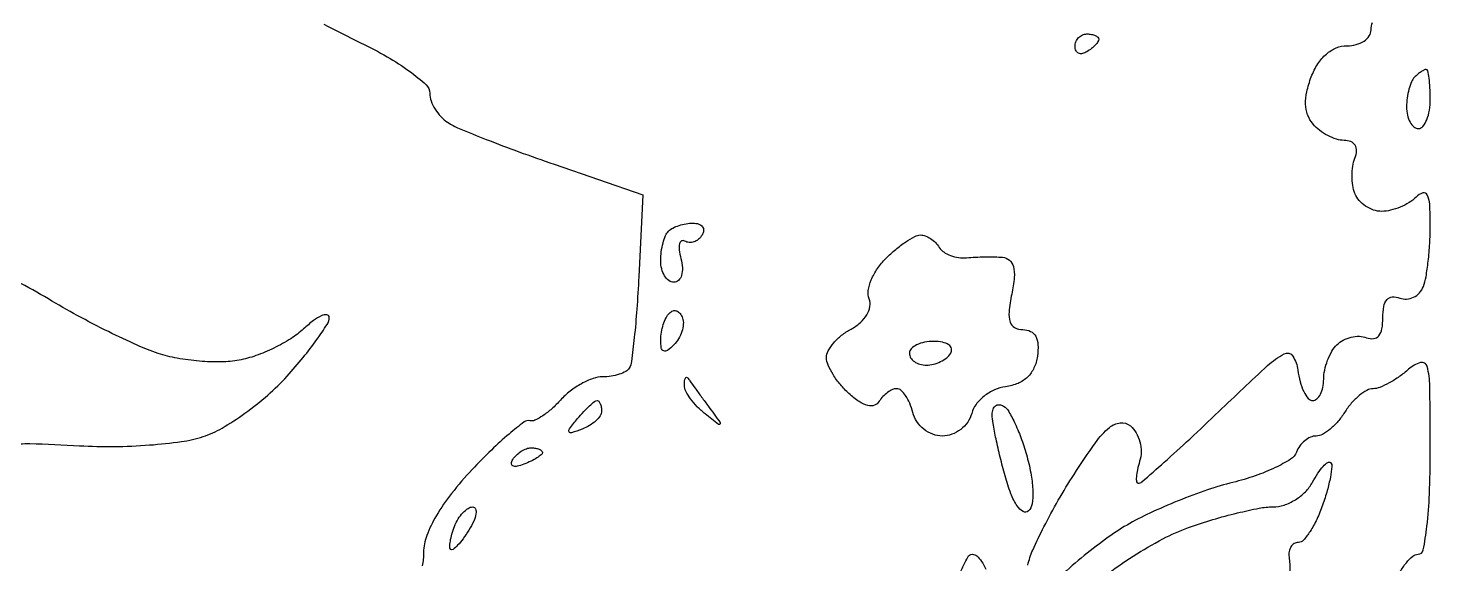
# Model space of a CAD drawing. Extents: x 0 to 102, y 0 to 135.
# Drawn here: x 61.47 to 71.5, y 70.15 to 73.98 of the extents above; entities that cross this region are included whole.
import ezdxf

# ---------------------------------------------------------------- set-up
doc = ezdxf.new("R2010")
doc.units = 0
doc.header["$MEASUREMENT"] = 0

msp = doc.modelspace()

# ---------------------------------------------------------------- linework, layer by layer
for points in [[(63.579386, 74.010105, 0.009164), (63.843574, 73.877441, -0.019096), (64.033355, 73.777374, -0.027096), (64.193194, 73.6732, -0.026017), (64.310817, 73.577341, -0.211829), (64.3383, 73.515381, 0.085744), (64.347603, 73.461533, 0.051883), (64.375577, 73.402998, 0.050088), (64.416655, 73.348915, 0.06147), (64.4652, 73.308164, 0.04491), (64.547408, 73.264759, 0.005171), (64.741208, 73.186071, 0.006198), (64.974352, 73.097527, 0.005018), (65.2266, 73.008149), (65.8611, 72.790471), (65.831458, 72.202186, -0.00561), (65.817281, 71.972195, -0.007962), (65.799126, 71.76807, -0.004901), (65.779543, 71.597693, -0.106554), (65.763015, 71.55045, -0.129366), (65.737592, 71.526061, -0.046252), (65.691228, 71.505638, -0.042098), (65.6338, 71.491687, -0.038563), (65.573119, 71.487, 0.085469), (65.504446, 71.475175, 0.040594), (65.422321, 71.438284, 0.038676), (65.340525, 71.384618, 0.044346), (65.271939, 71.321158, -0.026016), (65.209473, 71.258964, -0.033847), (65.145891, 71.209258, -0.035979), (65.089458, 71.176651, -0.178614), (65.053598, 71.173108, 0.230833), (65.012136, 71.164758, 0.012261), (64.904146, 71.077972, 0.017207), (64.777695, 70.963459, 0.011494), (64.640672, 70.824256, 0.021542), (64.493248, 70.653238, 0.034485), (64.384537, 70.494139, 0.04143), (64.316106, 70.351628, 0.088461), (64.293309, 70.232056, -0.041367), (64.28409, 70.134904, -0.030196)], [(68.611773, 70.140379, -0.052509), (68.646582, 70.247433, -0.012795), (68.726597, 70.415265, -0.012976), (68.828799, 70.603948, -0.012601), (68.941613, 70.78896, -0.010879), (69.095196, 71.01611, -0.060642), (69.193906, 71.124777, -0.152287), (69.271442, 71.158476, -0.20283), (69.3442, 71.136566, -0.090353), (69.385009, 71.087905, -0.065593), (69.411723, 71.022289, -0.06408), (69.420965, 70.950287, -0.076902), (69.410509, 70.882856, 0.021526), (69.394187, 70.822543, 0.038595), (69.386824, 70.771794, 0.050899), (69.38807, 70.735975, 0.374781), (69.399967, 70.7256, 0.182291), (69.426271, 70.735519, 0.001668), (69.585627, 70.876583, 0.005386), (69.76789, 71.042567, 0.003422), (69.976718, 71.239584, -0.003341), (70.324264, 71.567579, -0.06671), (70.443099, 71.651801, -0.387531), (70.504491, 71.635726, -0.113747), (70.540869, 71.535684, 0.033773), (70.556896, 71.452248, 0.048681), (70.582976, 71.381803, 0.059965), (70.614399, 71.332956, 0.223453), (70.646619, 71.3178, 0.185377), (70.676772, 71.329377, 0.09003), (70.702399, 71.362532, 0.069877), (70.719771, 71.411808, 0.049892), (70.7256, 71.47008, -0.053231), (70.732568, 71.535344, -0.038487), (70.75348, 71.605507, -0.039107), (70.784145, 71.669847, -0.065707), (70.820509, 71.717269, -0.07672), (70.865491, 71.750222, -0.061633), (70.921787, 71.771156, -0.062739), (70.980359, 71.777482, -0.087391), (71.032009, 71.767438, 0.118883), (71.082275, 71.760879, 0.197089), (71.119337, 71.780938, 0.129482), (71.141776, 71.830128, 0.042639), (71.1486, 71.91, -0.041914), (71.155418, 71.991192, -0.134836), (71.178093, 72.039911, -0.20177), (71.215994, 72.059112, -0.109723), (71.268499, 72.051293, 0.106326), (71.31802, 72.043578, 0.099378), (71.367659, 72.056539, 0.096073), (71.409757, 72.088216, 0.092199), (71.437699, 72.133761, 0.049428), (71.456745, 72.203219, 0.013974), (71.472518, 72.314415, 0.013937), (71.483377, 72.441725, 0.014305), (71.487, 72.568339, 0.01218), (71.483239, 72.722723, 0.103344), (71.46585, 72.789519, 0.374789), (71.433743, 72.802829, 0.115819), (71.38548, 72.77292, -0.059128), (71.336133, 72.734043, -0.039012), (71.271708, 72.701221, -0.039024), (71.203001, 72.678819, -0.059364), (71.140731, 72.6714, -0.080708), (71.082338, 72.680887, -0.065612), (71.025271, 72.708677, -0.066547), (70.978125, 72.749787, -0.088829), (70.948806, 72.7983, -0.055611), (70.933706, 72.856159, -0.036064), (70.928719, 72.9252, -0.036064), (70.933706, 72.994241, -0.055611), (70.948806, 73.0521, 0.075502), (70.960244, 73.104303, 0.153632), (70.950367, 73.14468, 0.1663), (70.91999, 73.170081, 0.091968), (70.87191, 73.179, -0.076449), (70.816757, 73.187482, -0.044472), (70.754782, 73.213254, -0.04325), (70.69584, 73.250986, -0.055609), (70.64954, 73.29561, -0.082662), (70.610966, 73.361783, -0.081692), (70.595702, 73.437157, -0.066335), (70.604253, 73.526242, -0.033801), (70.637088, 73.63401, -0.051783), (70.683745, 73.726595, -0.071589), (70.744527, 73.796853, -0.081625), (70.815632, 73.840622, -0.097528), (70.892706, 73.8558, 0.06461), (70.958193, 73.864298, 0.082253), (71.013682, 73.889225, 0.098818), (71.050803, 73.926194, 0.148695), (71.064, 73.969588, -0.099469), (71.074744, 74.023058, -0.037799)], [(61.339214, 70.995937, -0.066346), (61.479861, 71.010029, -0.005951), (61.834875, 70.994205, 0.017206), (62.080522, 70.988791, 0.015398), (62.33527, 70.999794, 0.015641), (62.563429, 71.023894, 0.045596), (62.717594, 71.059609, 0.052587), (62.85333, 71.120853, 0.02389), (63.016848, 71.227215, 0.023341), (63.180154, 71.356899, 0.029576), (63.317519, 71.491963, 0.012101), (63.433065, 71.626253, 0.016299), (63.530581, 71.753545, 0.013361), (63.604373, 71.862713, 0.142881), (63.6192, 71.913539, 0.386643), (63.602943, 71.93142, 0.131327), (63.565143, 71.925082, 0.056632), (63.505907, 71.88954, 0.02412), (63.435178, 71.829748, -0.047482), (63.34478, 71.760293, -0.027093), (63.224207, 71.69347, -0.026849), (63.094427, 71.638874, -0.039791), (62.975392, 71.606572, -0.043215), (62.847907, 71.593901, -0.023983), (62.691615, 71.599414, -0.023758), (62.532742, 71.620302, -0.03515), (62.396585, 71.654852, -0.026218), (62.24738, 71.712929, -0.009409), (62.041202, 71.810608, -0.009304), (61.818779, 71.926365, -0.010886), (61.612319, 72.044642, 0.0194), (61.385929, 72.169267, 0.010711)], [(71.271876, 70.091457, -0.043845), (71.316181, 70.157776, -0.050091), (71.361617, 70.204009, -0.175261), (71.400306, 70.218, 0.360196), (71.437282, 70.248608, 0.017509), (71.463346, 70.417782, 0.020095), (71.481359, 70.649248, 0.00937), (71.487, 70.950212, 0.002945), (71.484227, 71.420961, 0.061015), (71.465425, 71.560792, 0.417085), (71.417088, 71.588787, 0.118103), (71.332289, 71.542412, -0.028507), (71.26583, 71.488827, -0.02907), (71.194127, 71.443529, -0.030378), (71.127486, 71.411781, -0.096256), (71.079205, 71.4024, 0.128057), (71.034047, 71.390642, 0.045749), (70.978691, 71.352698, 0.041721), (70.922865, 71.297942, 0.038378), (70.875167, 71.2332, -0.038049), (70.827533, 71.168457, -0.041522), (70.771899, 71.113702, -0.045533), (70.716816, 71.07574, -0.128812), (70.672001, 71.064, 0.104326), (70.631431, 71.055442, 0.066682), (70.590175, 71.030206, 0.062719), (70.554514, 70.99294, 0.068033), (70.530357, 70.948958, -0.16221), (70.4886, 70.89816, -0.028622), (70.379019, 70.837736, -0.028392), (70.237011, 70.779376, -0.02218), (70.077155, 70.731881, 0.021386), (69.895254, 70.67815, 0.013179), (69.686051, 70.600279, 0.01321), (69.482921, 70.512207, 0.02299), (69.320153, 70.427157, 0.026159), (69.16678, 70.32672, 0.015109), (68.992791, 70.191042, 0.015073), (68.825959, 70.043931, 0.024369)], [(69.160484, 70.062336, -0.02014), (69.364649, 70.204508, -0.020263), (69.575899, 70.327568, -0.035965), (69.760169, 70.408768, -0.012815), (69.933, 70.46557, -0.012778), (70.108679, 70.513501, -0.01271), (70.264085, 70.5475, -0.048085), (70.363073, 70.556818, 0.082137), (70.442005, 70.569692, 0.058257), (70.523258, 70.608139, 0.057399), (70.594749, 70.66513, 0.073058), (70.644878, 70.732846, -0.022959), (70.683662, 70.797945, -0.041011), (70.722094, 70.846936, -0.055565), (70.754948, 70.875325, -0.361348), (70.775136, 70.873464, -0.22841), (70.784636, 70.846288, -0.018571), (70.773044, 70.769578, -0.022041), (70.750832, 70.675216, -0.015044), (70.717705, 70.570119, -0.024971), (70.676146, 70.467664, -0.034893), (70.628333, 70.381184, -0.037524), (70.581198, 70.319158, -0.214702), (70.544415, 70.3026, 0.137832), (70.515004, 70.294335, 0.116249), (70.491926, 70.271536, 0.098526), (70.478884, 70.237258, 0.074211), (70.478115, 70.19685, -0.017802), (70.482664, 70.148358, -0.010202), (70.484869, 70.089633, -0.010182)], [(68.129224, 70.087531, -0.017925), (68.181429, 70.197296, -0.279723), (68.215541, 70.218, -0.187685), (68.246554, 70.205934, -0.057702), (68.280007, 70.167281, -0.048686), (68.310579, 70.111431, -0.036959)]]:
    msp.add_lwpolyline(points, format="xyb")
for points in [[(69.0336, 73.9404, -0.042167), (69.065989, 73.937664, -0.061769), (69.093349, 73.929441, -0.081139), (69.111901, 73.917359, -0.210953), (69.1182, 73.903093, -0.151918), (69.112655, 73.885265, -0.038439), (69.093349, 73.861386, -0.035638), (69.065983, 73.836257, -0.029505), (69.0336, 73.8135, -0.082592), (69.001274, 73.800259, -0.161196), (68.973851, 73.802891, -0.182303), (68.955623, 73.820779, -0.108972), (68.949, 73.850807, -0.093332), (68.95544, 73.885007, -0.09642), (68.973851, 73.914082, -0.099167), (69.00132, 73.933542, -0.105053)], [(71.4588, 73.6866, 0.120635), (71.444343, 73.683061, 0.026952), (71.422316, 73.670032, 0.026473), (71.397862, 73.651789, 0.022886), (71.3742, 73.6302, 0.097261), (71.352494, 73.597886, 0.034257), (71.334367, 73.544807, 0.032464), (71.321959, 73.482214, 0.03271), (71.3178, 73.4187, 0.05258), (71.324058, 73.359359, 0.072432), (71.342651, 73.309161, 0.092341), (71.370114, 73.275443, 0.177615), (71.4024, 73.2636, 0.226478), (71.434796, 73.279068, 0.074992), (71.462149, 73.325728, 0.057076), (71.480814, 73.394108, 0.038131), (71.487, 73.4751, 0.012521), (71.484969, 73.556186, 0.020621), (71.478716, 73.624472, 0.01581), (71.469939, 73.677453, 0.357965)], [(66.218593, 72.5868, -0.077613), (66.259666, 72.580386, -0.155281), (66.286175, 72.561543, -0.185738), (66.294151, 72.533538, -0.116461), (66.283247, 72.50082, -0.080996), (66.257596, 72.471289, -0.091768), (66.224902, 72.452962, -0.100715), (66.19036, 72.448546, -0.120571), (66.159244, 72.458637, 0.267951), (66.136794, 72.45931, 0.220586), (66.122202, 72.439831, 0.085212), (66.120476, 72.395267, 0.031131), (66.132657, 72.333117, -0.049732), (66.143, 72.267524, -0.086512), (66.136663, 72.212945, -0.126766), (66.115242, 72.177239, -0.197055), (66.082467, 72.1638, -0.161104), (66.046434, 72.175719, -0.096499), (66.01575, 72.209361, -0.077993), (65.995024, 72.259583, -0.058999), (65.988, 72.3189, -0.03271), (65.992159, 72.382414, -0.032464), (66.004568, 72.445007, -0.034257), (66.022694, 72.498086, -0.097261), (66.0444, 72.5304, -0.080489), (66.074415, 72.552045, -0.03777), (66.118834, 72.570233, -0.036161), (66.169356, 72.582641, -0.042162)], [(67.844207, 72.5022, -0.093119), (67.878697, 72.49572, -0.052974), (67.916524, 72.47616, -0.050381), (67.95174, 72.447461, -0.058257), (67.978602, 72.413552, 0.103752), (68.00991, 72.380634, 0.059505), (68.058584, 72.354995, 0.055675), (68.116117, 72.340015, 0.060393), (68.173945, 72.338694, -0.012228), (68.236241, 72.343271, -0.008283), (68.307382, 72.345572, -0.008349), (68.376226, 72.345507, -0.016481), (68.430825, 72.342742, -0.15749), (68.480192, 72.322104, -0.15589), (68.508406, 72.276407, -0.085552), (68.514114, 72.198512, -0.024968), (68.49639, 72.0792, 0.022492), (68.47697, 71.952779, 0.103484), (68.484242, 71.879414, 0.197494), (68.517031, 71.840087, 0.122059), (68.576299, 71.8254, -0.114313), (68.631115, 71.812702, -0.155473), (68.667545, 71.777816, -0.113993), (68.683979, 71.718795, -0.046442), (68.679934, 71.63505, -0.071736), (68.655317, 71.550811, -0.094518), (68.609174, 71.485628, -0.092071), (68.541227, 71.440849, -0.064718), (68.452755, 71.416382, 0.069612), (68.37293, 71.393467, 0.061806), (68.298862, 71.348866, 0.064842), (68.241329, 71.290221, 0.097949), (68.210238, 71.226032, -0.08796), (68.181416, 71.163392, -0.076661), (68.131644, 71.110998, -0.076697), (68.068424, 71.076054, -0.088189), (68.000613, 71.064, -0.088929), (67.931594, 71.076374, -0.08016), (67.868358, 71.112141, -0.078827), (67.818725, 71.166638, -0.081585), (67.789113, 71.2332, 0.036276), (67.767051, 71.297969, 0.048043), (67.737377, 71.352698, 0.05687), (67.705011, 71.390624, 0.189914), (67.675126, 71.4024, 0.10466), (67.644372, 71.395891, 0.051508), (67.609512, 71.37593, 0.047917), (67.576168, 71.346759, 0.050725), (67.549694, 71.312289, -0.172019), (67.514679, 71.284175, -0.147656), (67.46725, 71.282152, -0.088133), (67.406546, 71.309727, -0.033354), (67.333201, 71.367701, -0.034219), (67.271667, 71.431565, -0.034552), (67.219635, 71.503027, -0.036722), (67.183436, 71.571413, -0.103729), (67.1724, 71.624035, -0.125335), (67.184936, 71.673259, -0.052628), (67.22403, 71.729928, -0.047602), (67.280921, 71.78472, -0.04505), (67.348162, 71.828912, 0.057351), (67.414676, 71.875003, 0.078484), (67.461182, 71.930939, 0.094103), (67.48267, 71.989932, 0.132785), (67.47698, 72.045307, -0.133507), (67.47101, 72.104241, -0.057395), (67.492966, 72.180842, -0.051126), (67.536805, 72.261862, -0.046849), (67.597319, 72.334919, -0.021818), (67.667202, 72.398956, -0.025665), (67.738846, 72.453061, -0.025871), (67.803016, 72.491856, -0.123635)], [(66.143805, 71.907885, -0.099514), (66.149282, 71.863716, -0.059262), (66.139062, 71.811527, -0.055968), (66.115697, 71.759709, -0.062578), (66.082117, 71.716477, -0.034004), (66.036428, 71.676613, -0.258294), (66.00915, 71.672661, -0.271978), (65.992306, 71.693573, -0.036751), (65.988, 71.75208, -0.041901), (65.992549, 71.806271, -0.036082), (66.006121, 71.861815, -0.037708), (66.026012, 71.910601, -0.080892), (66.049688, 71.943487, -0.120996), (66.075727, 71.959259, -0.167901), (66.102781, 71.958475, -0.142612), (66.126776, 71.940424, -0.080367)], [(67.938793, 71.7408, 0.0466), (67.872122, 71.734573, 0.066561), (67.815769, 71.715949, 0.086673), (67.777749, 71.688516, 0.195654), (67.7646, 71.6562, 0.142666), (67.773996, 71.623939, 0.09965), (67.80041, 71.596451, 0.08433), (67.839909, 71.577933, 0.067639), (67.886507, 71.5716, 0.061875), (67.937017, 71.577875, 0.051278), (67.987963, 71.596451, 0.053305), (68.031738, 71.623812, 0.08825), (68.0607, 71.6562, 0.202618), (68.065658, 71.688189, 0.181468), (68.046458, 71.715949, 0.104212), (68.001869, 71.734748, 0.047867)], [(66.181139, 71.47995, 0.006866), (66.19657, 71.457885, 0.000676), (66.234504, 71.405352, 0.000854), (66.279911, 71.342871, 0.000677), (66.329189, 71.2755, -0.001613), (66.410163, 71.164358, -0.268706), (66.411626, 71.149988, -0.484056), (66.401668, 71.147492, -0.002253), (66.30525, 71.222409, -0.033687), (66.248594, 71.273358, -0.036088), (66.20069, 71.330361, -0.038743), (66.167276, 71.384947, -0.118513), (66.1572, 71.426859, -0.025033), (66.15879, 71.458588, -0.081051), (66.164232, 71.478895, -0.280207), (66.172219, 71.484368, -0.262974)], [(65.533059, 71.3178, -0.217663), (65.54528, 71.312215, -0.078541), (65.555617, 71.295608, -0.05972), (65.562661, 71.271178, -0.040372), (65.565, 71.242251, -0.148172), (65.555064, 71.20946, -0.058677), (65.524208, 71.173242, -0.05126), (65.479263, 71.139391, -0.0442), (65.426134, 71.113415, -0.012731), (65.349971, 71.086392, -0.389672), (65.333095, 71.094084, -0.27071), (65.335962, 71.116231, -0.008807), (65.394193, 71.188963, -0.013646), (65.437477, 71.238313, -0.018888), (65.479091, 71.279954, -0.015689), (65.515248, 71.311447, -0.172995)], [(68.438268, 71.277436, -0.124773), (68.475009, 71.239466, -0.021824), (68.521081, 71.150331, -0.022495), (68.566866, 71.038448, -0.018515), (68.605785, 70.91544, -0.023961), (68.635262, 70.784537, -0.037023), (68.646782, 70.669213, -0.043407), (68.64121, 70.578301, -0.16072), (68.615694, 70.527654, -0.342387), (68.578325, 70.522934, -0.112963), (68.535453, 70.563607, -0.056226), (68.490463, 70.651216, -0.022812), (68.448649, 70.778907, -0.007763), (68.413813, 70.912371, -0.008545), (68.384308, 71.042659, -0.008059), (68.362827, 71.15466, -0.042304), (68.357272, 71.217043, -0.078186), (68.363173, 71.255623, -0.156828), (68.38087, 71.280465, -0.186149), (68.4073, 71.287854, -0.11503)], [(65.062393, 70.9794, -0.039867), (65.092875, 70.976966, -0.059132), (65.118615, 70.969633, -0.077771), (65.136128, 70.958875, -0.219607), (65.142, 70.946151, -0.2252), (65.13449, 70.930323, -0.029412), (65.103432, 70.90787, -0.029555), (65.060999, 70.884241, -0.020646), (65.010706, 70.86252, -0.036408), (64.961657, 70.84769, -0.155351), (64.931555, 70.850327, -0.32948), (64.921457, 70.867226, -0.1144), (64.931099, 70.895769, -0.061454), (64.956774, 70.927759, -0.051183), (64.990987, 70.954833, -0.053277), (65.028124, 70.973266, -0.088797)], [(64.644168, 70.5564, -0.31296), (64.6643, 70.542431, -0.130593), (64.667697, 70.507828, -0.067431), (64.651411, 70.454523, -0.03178), (64.617169, 70.391047, -0.01756), (64.575678, 70.329528, -0.030493), (64.5365, 70.282006, -0.033321), (64.503728, 70.251244, -0.38572), (64.487561, 70.252039, -0.209904), (64.480417, 70.270372, -0.029921), (64.484625, 70.311478, -0.029807), (64.496051, 70.362228, -0.021345), (64.51456, 70.417391, -0.044569), (64.540611, 70.470575, -0.051509), (64.574636, 70.515566, -0.058929), (64.611096, 70.546442, -0.147285)]]:
    msp.add_lwpolyline(points, format="xyb", close=True)

doc.saveas('drawing.dxf')
